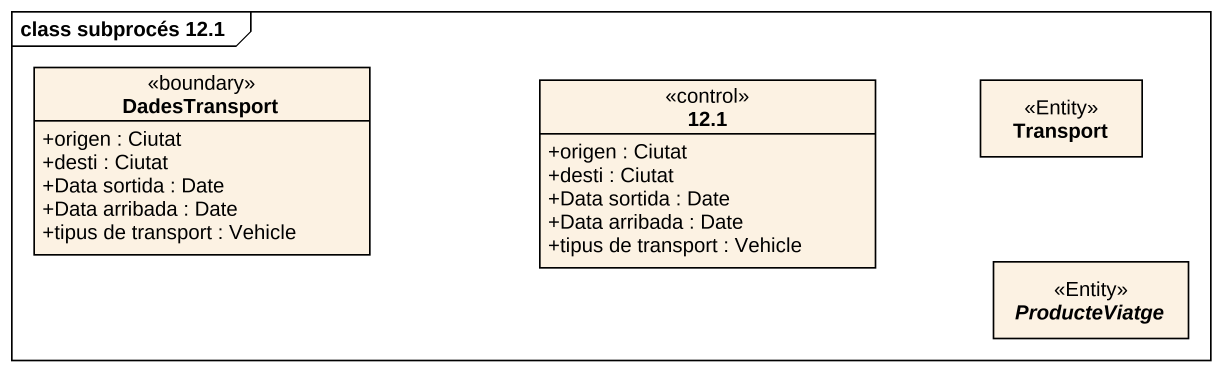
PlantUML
@startuml
mainframe class subprocés 12.1
hide circle
hide empty members
skinparam classAttributeIconSize 0
class DadesTransport <<boundary>> {
  +origen : Ciutat
  +desti : Ciutat
  +Data sortida : Date
  +Data arribada : Date
  +tipus de transport : Vehicle
}
class "12.1" as c12_1 <<control>> {
  +origen : Ciutat
  +desti : Ciutat
  +Data sortida : Date
  +Data arribada : Date
  +tipus de transport : Vehicle
}
class Transport <<Entity>>
abstract class ProducteViatge <<Entity>>
@enduml
